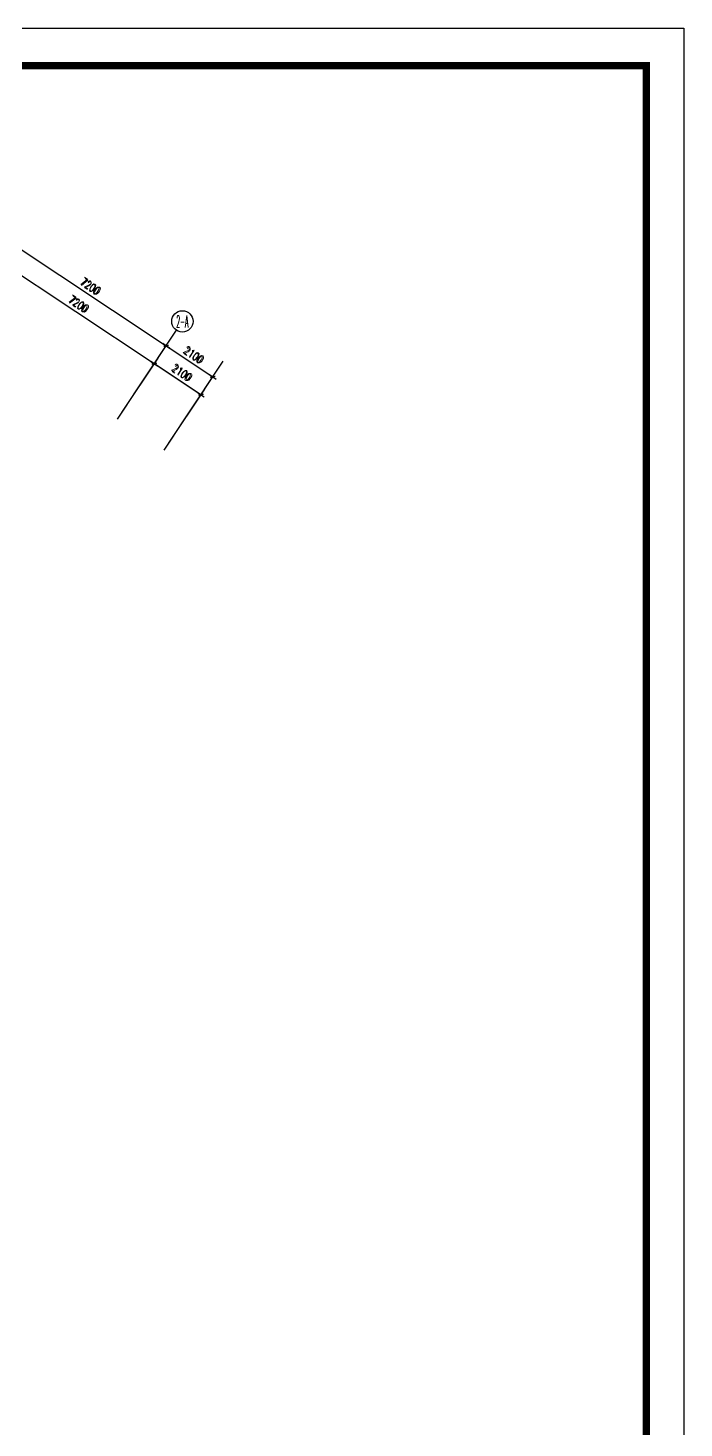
# Model space of a CAD drawing. Extents: x -149393 to 1177518, y -366685 to 296590.
# Drawn here: x 826054 to 850650, y -245171 to -192676 of the extents above; entities that cross this region are included whole.
import ezdxf
from ezdxf.enums import TextEntityAlignment as Align

# ---------------------------------------------------------------- set-up
doc = ezdxf.new("R2010")
doc.units = 0
doc.header["$LTSCALE"] = 1000
doc.header["$MEASUREMENT"] = 0
doc.layers.get('0').update_dxf_attribs({"linetype": 'CONTINUOUS'})
doc.layers.get('Defpoints').update_dxf_attribs({"linetype": 'CONTINUOUS'})
doc.layers.add('AXIS', color=3, linetype='CONTINUOUS')
doc.layers.add('PUB_TITLE', color=253, linetype='CONTINUOUS')
doc.styles.add('_TCH_AXIS', font='COMPLEX', dxfattribs={"bigfont": 'GBCBIG'})
doc.styles.add('_TCH_DIM_T3', font='SIMPLEX', dxfattribs={"width": 0.705882, "bigfont": 'GBCBIG'})
doc.styles.add('DIM_FONT', font='SIMPLEX.shx', dxfattribs={"width": 0.8})
doc.dimstyles.new('_TCH_ARCH&&100', dxfattribs={"dimtxt": 297.5, "dimasz": 100, "dimexe": 250, "dimexo": 300, "dimgap": 126.25, "dimtad": 1, "dimdec": 0, "dimzin": 0, "dimdsep": 46, "dimtxsty": '_TCH_DIM_T3', "dimblk": 'ARCHTICK', "dimcen": 0.09, "dimclrt": 7, "dimazin": 2, "dimtfac": 1, "dimtdec": 0, "dimtix": 1, "dimtmove": 2, "dimatfit": 3, "dimfxl": 1, "dimtolj": 1, "dimtzin": 0, "dimarcsym": 0})
doc.dimstyles.new('DIMN', dxfattribs={"dimtxt": 300, "dimasz": 1, "dimexe": 250, "dimexo": 300, "dimgap": 150, "dimtad": 1, "dimdec": 0, "dimdsep": 46, "dimtxsty": 'DIM_FONT', "dimblk": '_DIMX', "dimcen": 2.5, "dimclrt": 7, "dimadec": 0, "dimazin": 0, "dimtfac": 1, "dimtdec": 0, "dimtix": 1, "dimtmove": 2, "dimatfit": 3, "dimldrblk": '_DIMX', "dimfxl": 1, "dimtolj": 1, "dimarcsym": 0})

# ---------------------------------------------------------------- blocks, each defined once
blk = doc.blocks.new('_DIMX')
blk.add_line((-150, 0), (150, 0))
at = {"const_width": 50}
blk.add_lwpolyline([(-70, -70), (70, 70)], dxfattribs=at)
blk = doc.blocks.new('_ArchTick')
at = {"color": 0, "linetype": 'ByBlock', "const_width": 0.4}
blk.add_lwpolyline([(-0.5, -0.5), (0.5, 0.5)], dxfattribs=at)
blk = doc.blocks.new('*D1371')
at = {"layer": 'AXIS', "color": 0, "lineweight": -2, "transparency": 16777216}
for p, q in [((829573, -207094), (830929, -205053)), ((830790, -205261), (832540, -206424)), ((831322, -208256), (832678, -206215))]:
    blk.add_line(p, q, dxfattribs=at)
at = {"layer": 'Defpoints', "color": 0, "transparency": 16777216}
for p in [(832540, -206424), (829407, -207344), (831156, -208506)]:
    blk.add_point(p, dxfattribs=at)
at = {"layer": 'AXIS', "color": 0, "lineweight": -2, "transparency": 16777216, "xscale": 100, "yscale": 100, "zscale": 100}
for p, rotation in [((830790, -205261), 146.4000000000005), ((832540, -206424), 326.4000000000005)]:
    blk.add_blockref('_ArchTick', p, dxfattribs=dict(at, rotation=rotation))
at = {"layer": 'AXIS', "color": 7, "transparency": 16777216, "insert": (831817, -205613), "char_height": 297.5, "attachment_point": 5, "rotation": 326.4, "style": '_TCH_DIM_T3'}
blk.add_mtext('\\A1;2100', dxfattribs=at)
blk = doc.blocks.new('*D1372')
at = {"layer": 'AXIS', "color": 0, "lineweight": -2, "transparency": 16777216}
for p, q in [((829573, -207094), (831372, -204387)), ((831233, -204595), (832982, -205757)), ((831322, -208256), (833121, -205549))]:
    blk.add_line(p, q, dxfattribs=at)
at = {"layer": 'Defpoints', "color": 0, "transparency": 16777216}
for p in [(832982, -205757), (829407, -207344), (831156, -208506)]:
    blk.add_point(p, dxfattribs=at)
at = {"layer": 'AXIS', "color": 0, "lineweight": -2, "transparency": 16777216, "xscale": 100, "yscale": 100, "zscale": 100}
for p, rotation in [((831233, -204595), 146.4000000000023), ((832982, -205757), 326.4000000000023)]:
    blk.add_blockref('_ArchTick', p, dxfattribs=dict(at, rotation=rotation))
at = {"layer": 'AXIS', "color": 7, "transparency": 16777216, "insert": (832260, -204947), "char_height": 297.5, "attachment_point": 5, "rotation": 326.4, "style": '_TCH_DIM_T3'}
blk.add_mtext('\\A1;2100', dxfattribs=at)
blk = doc.blocks.new('*D1373')
at = {"layer": 'AXIS', "color": 0, "lineweight": -2, "transparency": 16777216}
for p, q in [((823576, -203109), (824932, -201069)), ((824793, -201277), (830790, -205261)), ((829573, -207094), (830929, -205053))]:
    blk.add_line(p, q, dxfattribs=at)
at = {"layer": 'Defpoints', "color": 0, "transparency": 16777216}
for p in [(823410, -203359), (830790, -205261), (829407, -207344)]:
    blk.add_point(p, dxfattribs=at)
at = {"layer": 'AXIS', "color": 0, "lineweight": -2, "transparency": 16777216, "xscale": 100, "yscale": 100, "zscale": 100}
for p, rotation in [((824793, -201277), 146.3999999999997), ((830790, -205261), 326.3999999999997)]:
    blk.add_blockref('_ArchTick', p, dxfattribs=dict(at, rotation=rotation))
at = {"layer": 'AXIS', "color": 7, "transparency": 16777216, "insert": (827944, -203040), "char_height": 297.5, "attachment_point": 5, "rotation": 326.4, "style": '_TCH_DIM_T3'}
blk.add_mtext('\\A1;7200', dxfattribs=at)
blk = doc.blocks.new('*D1374')
at = {"layer": 'AXIS', "color": 0, "lineweight": -2, "transparency": 16777216}
for p, q in [((823576, -203109), (825374, -200402)), ((825236, -200611), (831233, -204595)), ((829573, -207094), (831372, -204387))]:
    blk.add_line(p, q, dxfattribs=at)
at = {"layer": 'Defpoints', "color": 0, "transparency": 16777216}
for p in [(823410, -203359), (831233, -204595), (829407, -207344)]:
    blk.add_point(p, dxfattribs=at)
at = {"layer": 'AXIS', "color": 0, "lineweight": -2, "transparency": 16777216, "xscale": 100, "yscale": 100, "zscale": 100}
for p, rotation in [((825236, -200611), 146.3999999999997), ((831233, -204595), 326.3999999999997)]:
    blk.add_blockref('_ArchTick', p, dxfattribs=dict(at, rotation=rotation))
at = {"layer": 'AXIS', "color": 7, "transparency": 16777216, "insert": (828387, -202374), "char_height": 297.5, "attachment_point": 5, "rotation": 326.4, "style": '_TCH_DIM_T3'}
blk.add_mtext('\\A1;7200', dxfattribs=at)

msp = doc.modelspace()

# ---------------------------------------------------------------- linework, layer by layer
at = {"layer": 'AXIS'}
for p, q in [((829407, -207343.7), (831620.5, -204012.1)), ((831156.1, -208505.9), (833369.7, -205174.2))]:
    msp.add_line(p, q, dxfattribs=at)
msp.add_circle((831841.9, -203678.9), 400, dxfattribs=at)
at = {"layer": 'PUB_TITLE'}
msp.add_lwpolyline([(731849.9, -192676.1), (850649.9, -192676.1), (850649.9, -276684.6), (731849.9, -276684.6)], close=True, dxfattribs=at)
at = {"layer": 'PUB_TITLE', "const_width": 270.7}
msp.add_lwpolyline([(738921.3, -194090.4), (849235.6, -194090.4), (849235.6, -275270.4), (738921.3, -275270.4), (738921.3, -194090.4)], close=True, dxfattribs=at)

# ---------------------------------------------------------------- texts
at = {"layer": 'AXIS', "color": 7, "style": '_TCH_AXIS', "width": 0.328125}
msp.add_text('2-A', height=452.55, dxfattribs=at).set_placement((831615.6, -203905.2), (832068.2, -203905.2), align=Align.FIT)

# ---------------------------------------------------------------- dimensions: what is measured, and where the dimension line sits
at = {"layer": 'AXIS'}
for p1, p2, distance in [((823409.9, -203359.3), (829407, -207343.7), 3300), ((823409.9, -203359.3), (829407, -207343.7), 2500), ((829407, -207343.7), (831156.1, -208505.9), 3300), ((829407, -207343.7), (831156.1, -208505.9), 2500)]:
    msp.add_aligned_dim(p1=p1, p2=p2, distance=distance, dimstyle='DIMN', dxfattribs=at).render()
for p1, p2, distance, picture, middle in [((823409.9, -203359.3), (829407, -207343.7), 3300, '*D1374', (828386.8, -202373.8)), ((823409.9, -203359.3), (829407, -207343.7), 2500, '*D1373', (827944.1, -203040.2)), ((829407, -207343.7), (831156.1, -208505.9), 3300, '*D1372', (832259.9, -204947.1)), ((829407, -207343.7), (831156.1, -208505.9), 2500, '*D1371', (831817.2, -205613.5))]:
    dim = msp.add_aligned_dim(p1=p1, p2=p2, distance=distance, dimstyle='_TCH_ARCH&&100', dxfattribs=at)
    dim.commit()
    dim.dimension.update_dxf_attribs({"geometry": picture, "text_midpoint": middle})

doc.saveas('drawing.dxf')
